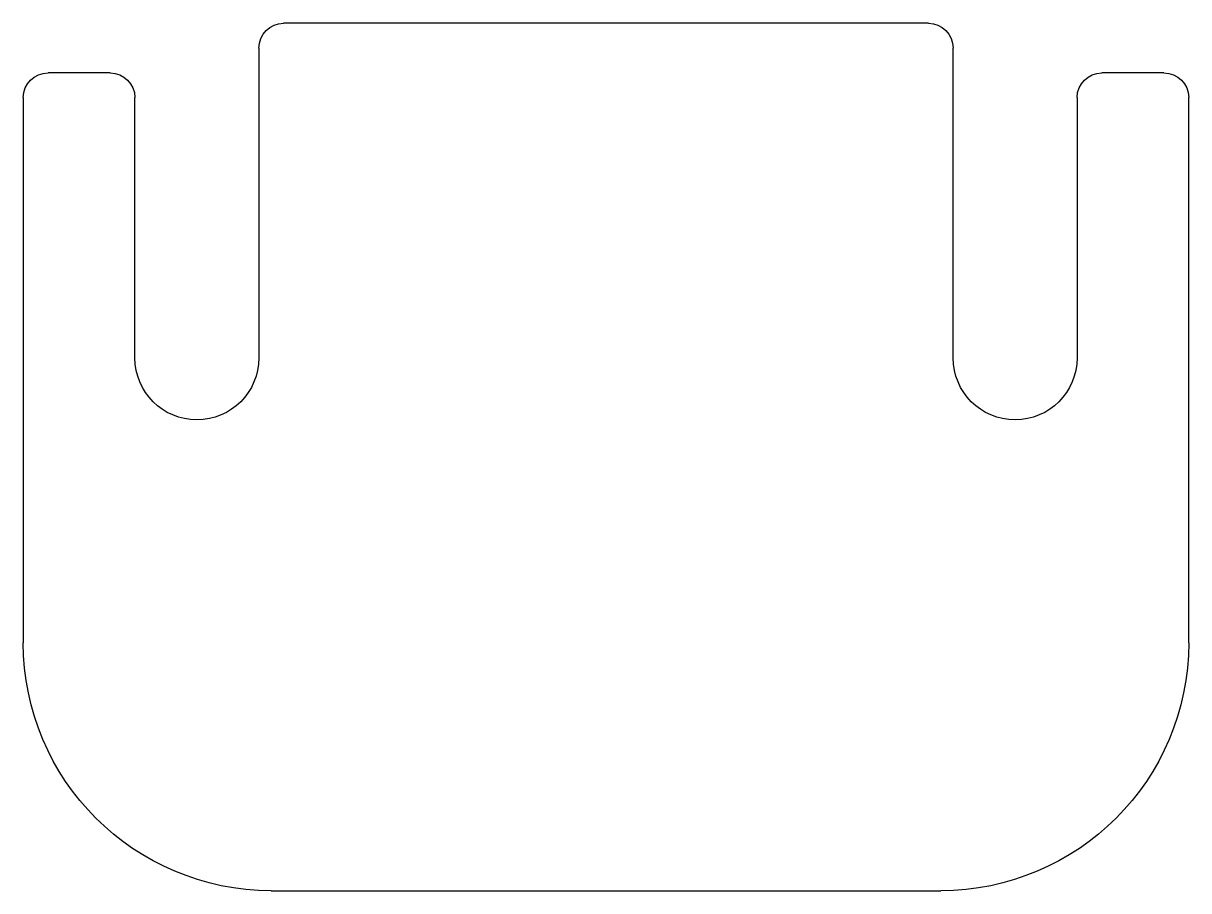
# Model space of a CAD drawing. Header units: millimetres. Extents: x -35.3 to 35.2, y -24.8 to 27.8.
import ezdxf

# ---------------------------------------------------------------- set-up
doc = ezdxf.new("R2010")
doc.units = ezdxf.units.MM

msp = doc.modelspace()

# ---------------------------------------------------------------- linework, layer by layer
at = {"color": 7, "extrusion": (0, -6.12323e-17, -1)}
for p, q in [((19.5, 27.75, -1.5), (-19.5, 27.75, -1.5)), ((-21, 26.25, -1.5), (-21, 7.5, -1.5)), ((21, 7.5, -1.5), (21, 26.25, -1.5)), ((-30, 24.75, -1.5), (-33.75, 24.75, -1.5)), ((33.75, 24.75, -1.5), (30, 24.75, -1.5)), ((-35.25, 23.25, -1.5), (-35.25, -9.75, -1.5)), ((-28.5, 7.5, -1.5), (-28.5, 23.25, -1.5)), ((28.5, 23.25, -1.5), (28.5, 7.5, -1.5)), ((35.25, -9.75, -1.5), (35.25, 23.25, -1.5)), ((-20.25, -24.75, -1.5), (20.25, -24.75, -1.5))]:
    msp.add_line(p, q, dxfattribs=at)
for centre, radius, start, end in [((19.5, 26.25, 1.5), 1.5, 0, 90), ((-19.5, 26.25, 1.5), 1.5, 90, 180), ((33.75, 23.25, 1.5), 1.5, 0, 90), ((30, 23.25, 1.5), 1.5, 90, 180), ((-30, 23.25, 1.5), 1.5, 0, 90), ((-33.75, 23.25, 1.5), 1.5, 90, 180), ((24.75, 7.5, 1.5), 3.75, 180, 0), ((-24.75, 7.5, 1.5), 3.75, 180, 0), ((20.25, -9.75, 1.5), 15, 270, 0), ((-20.25, -9.75, 1.5), 15, 180, 270)]:
    msp.add_arc(centre, radius, start, end, dxfattribs=at)

doc.saveas('drawing.dxf')
